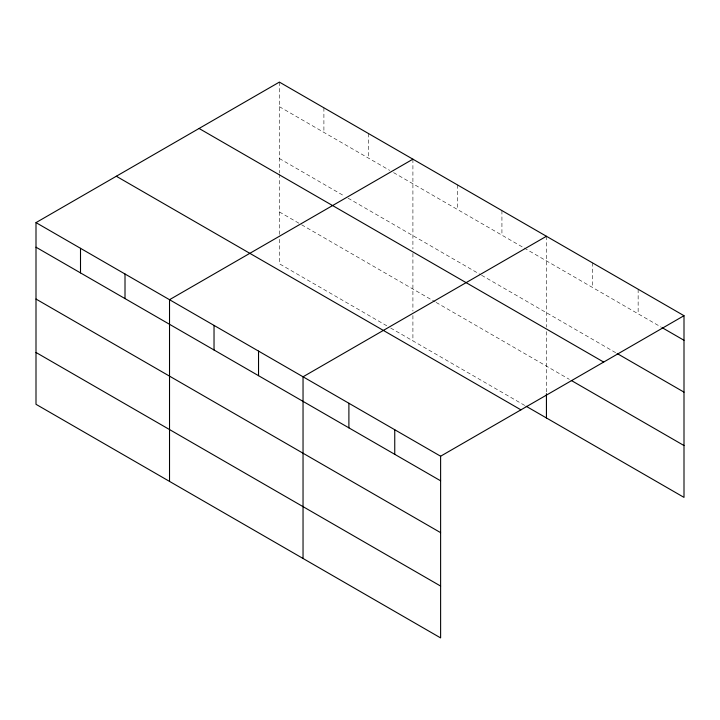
<?xml version="1.0" encoding="UTF-8"?>
<svg xmlns="http://www.w3.org/2000/svg" width="720" height="720" viewBox="0 0 720 720"><rect width="100%" height="100%" fill="white"/><g stroke="black" fill="none" stroke-linecap="round" stroke-linejoin="round"><path stroke-width="0.54" stroke-dasharray="3.6 2.7" d="M279.387 106.686L389.691 170.37M393.561 172.602L523.215 247.455M524.178 248.013L661.068 327.051M279.387 158.526L344.214 195.957M348.084 198.189L480.636 274.716M481.608 275.274L616.176 352.971M279.387 211.941L300.681 224.235M301.644 224.793L435.168 301.878M436.131 302.436L569.358 379.359M386.784 325.791L279.387 263.781L279.387 236.205M390.654 328.023L525.15 405.675M638.145 289.224L638.145 313.812M592.29 262.746L592.29 287.334M546.435 236.268L546.435 327.168M546.435 331.623L546.435 393.696M501.93 210.573L501.93 235.161M457.416 184.878L457.416 209.466M412.911 159.183L412.911 248.967M412.911 253.422L412.911 311.094M412.911 315.504L412.911 340.875M368.406 133.488L368.406 158.076M323.901 107.793L323.901 132.381M279.387 82.098L279.387 172.998M279.387 174.105L279.387 235.107"/><path stroke-width="1.08" d="M440.613 532.647L440.613 456.219L36 222.615L36 404.307L440.613 637.902L440.613 532.647L36 299.052M526.113 406.233L684 497.385L684 315.693L279.387 82.098L36 222.615M412.911 159.183L169.524 299.7L169.524 481.392M546.435 236.268L303.039 376.794L303.039 558.477M440.613 456.219L684 315.693M662.031 327.6L684 340.281M617.13 353.52L684 392.13M199.071 128.466L603.684 362.07M571.275 380.457L684 445.545M116.316 176.247L520.929 409.842M36 247.203L440.613 480.807M36 352.467L440.613 586.062M546.435 393.696L546.435 417.96M394.749 429.741L394.749 454.329M348.894 403.263L348.894 427.86M258.534 351.099L258.534 375.687M214.029 325.395L214.029 349.992M125.01 274.005L125.01 298.602M80.505 248.31L80.505 272.898"/></g></svg>
